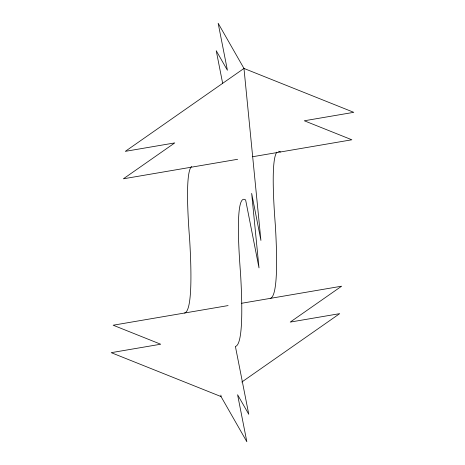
<?xml version="1.0" encoding="UTF-8"?>
<svg xmlns="http://www.w3.org/2000/svg" width="465" height="465" viewBox="0 0 465 465"><rect width="100%" height="100%" fill="white"/><g stroke="black" fill="none" stroke-linecap="round" stroke-linejoin="round"><path stroke-width="0.7" d="M241.794 382.05L339.694 313.648L290.23 322.094L341.612 286.196L241.661 303.267M237.621 159.292L123.388 178.804L174.77 142.906L125.306 151.352L243.974 68.442L353.772 112.332L304.308 120.778L351.848 139.785L252.611 156.734M228.094 305.586L113.152 325.215L160.692 344.222L111.228 352.668L221.026 396.558L246.845 441.75L237.586 394.727L248.769 414.298L235.4 346.425A384.177 30.155 80.3 0 0 240.521 273.222A302.233 23.727 80.3 0 1 245.636 200.014L259.005 267.887L251.664 193.411L260.923 240.434L243.974 68.442L218.155 23.25L227.414 70.273L216.231 50.702L222.636 83.223M220.887 395.111L221.026 396.558M184.547 313.021A384.177 30.155 80.3 0 0 189.662 239.818A302.233 23.727 80.3 0 1 191.592 166.458M276.931 152.171A302.233 23.727 80.3 0 0 275.338 225.182A384.177 30.155 80.3 0 1 270.217 298.391M278.436 151.27A302.233 23.727 80.3 0 1 280.453 151.979"/></g></svg>
